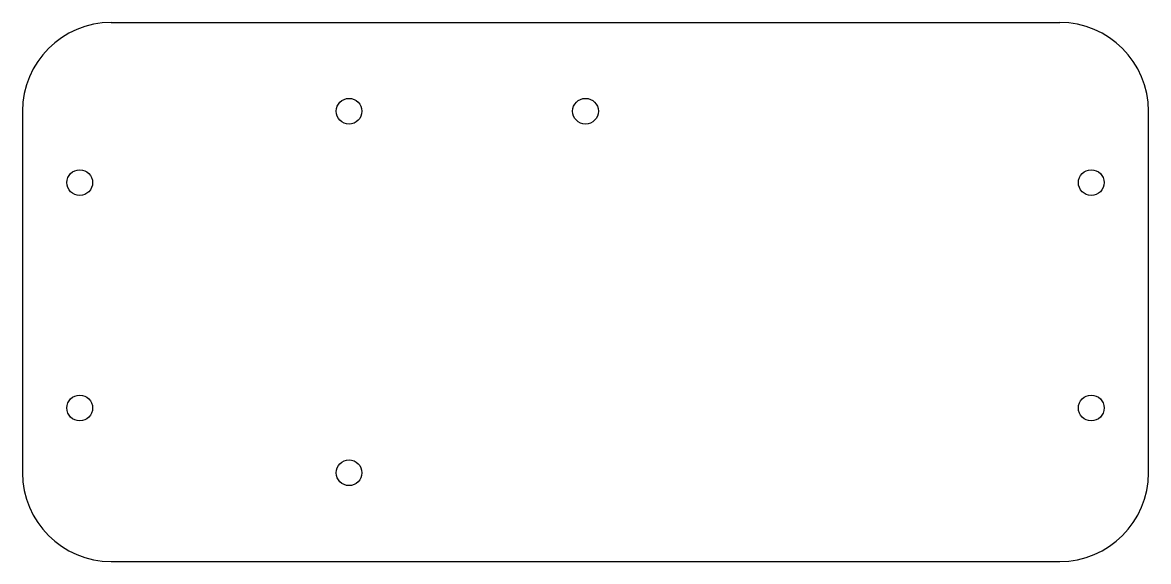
# Model space of a CAD drawing. Extents: x -63 to 63, y -30 to 31.
import ezdxf

# ---------------------------------------------------------------- set-up
doc = ezdxf.new("R2010")
doc.units = 0
doc.header["$MEASUREMENT"] = 0
doc.layers.add('VISIBLE', color=7, linetype='CONTINUOUS')

msp = doc.modelspace()

# ---------------------------------------------------------------- linework, layer by layer
at = {"layer": 'VISIBLE'}
for p, q in [((-53.45, 30.75), (53.45, 30.75)), ((-63.45, 20.75), (-63.45, -20)), ((63.45, -20), (63.45, 20.75)), ((-53.45, -30), (53.45, -30))]:
    msp.add_line(p, q, dxfattribs=at)
for centre in [(-26.65, 20.75), (0, 20.75), (-57, 12.7), (57, 12.7), (-57, -12.7), (57, -12.7), (-26.65, -20)]:
    msp.add_circle(centre, 1.45, dxfattribs=at)
for centre, start, end in [((-53.45, 20.75), 90, 180), ((53.45, 20.75), 0, 90), ((-53.45, -20), 180, 270), ((53.45, -20), 270, 0)]:
    msp.add_arc(centre, 10, start, end, dxfattribs=at)

doc.saveas('drawing.dxf')
